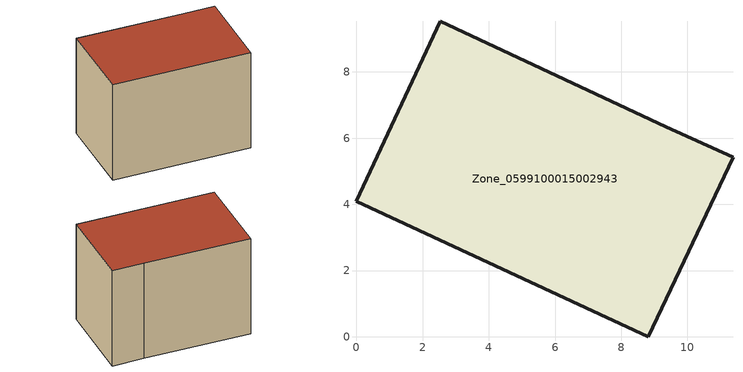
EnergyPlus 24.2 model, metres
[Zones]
Zone_0599100015002943
 floor ground (C_G): 11.38,5.42 8.82,0 0,4.09 2.52,9.53 9.35,6.34 z0.89
 wall outside (C_F): 9.35,6.34 2.52,9.53 0,4.09 8.82,0 11.38,5.42 9.35,6.34 z0.89:8.26
 roof outside (C_R): 8.82,0 11.38,5.42 9.35,6.34 2.52,9.53 0,4.09 z8.26
[BUILDING]
Pand.0599100015002943: North Axis=0; Terrain=City; Loads Convergence Tolerance Value=0.04; Temperature Convergence Tolerance Value=0.4; Solar Distribution=FullExterior; Maximum Number of Warmup Days=25; Minimum Number of Warmup Days=1
[Site:Location]
Rotterdam.The.Hague.AP_ZH_NLD Design_Conditions: Latitude=51.96; Longitude=4.45; Time Zone=1; Elevation=-4.5
[SITE:GROUNDTEMPERATURE:BUILDINGSURFACE]
18, 18, 18, 18, 18, 18, 18, 18, 18, 18, 18, 18
[MATERIAL] Thermal Absorptance=0.9; Solar Absorptance=0.7; Visible Absorptance=0.7
Name | Roughness | Thickness | Conductivity | Density | Specific Heat
G.TI.1946-1964 | MediumSmooth | 0.15 | 1 | 540 | 1210
F.TI.1946-1964 | Rough | 0.3 | 0.857143 | 1920 | 840
R.TI.1946-1964 | MediumRough | 0.2 | 0.277778 | 1500 | 1000
[CONSTRUCTION]
C_G: G.TI.1946-1964
C_F: F.TI.1946-1964
C_R: R.TI.1946-1964
[ZONE]
Zone_0599100015002943: Type=1; Multiplier=1; Ceiling Height=Autocalculate; Volume=Autocalculate; Floor Area=autocalculate; Part of Total Floor Area=Yes
[ZONEINFILTRATION:DESIGNFLOWRATE]
Infil_Zone_0599100015002943: Zone or ZoneList or Space or SpaceList=Zone_0599100015002943; Schedule=AlwaysOn; Design Flow Rate Calculation Method=Flow/Area; Flow Rate per Floor Area=0.003; Constant Term Coefficient=1; Temperature Term Coefficient=0; Velocity Term Coefficient=0; Velocity Squared Term Coefficient=0
[HVACTEMPLATE:ZONE:IDEALLOADSAIRSYSTEM]
Zone_0599100015002943: Maximum Heating Supply Air Temperature=50; Minimum Cooling Supply Air Temperature=13; Maximum Heating Supply Air Humidity Ratio=0.0156; Minimum Cooling Supply Air Humidity Ratio=0.0077; Heating Limit=NoLimit; Cooling Limit=NoLimit; Dehumidification Control Type=ConstantSensibleHeatRatio; Cooling Sensible Heat Ratio=0.7; Dehumidification Setpoint=60; Humidification Control Type=None; Humidification Setpoint=30; Outdoor Air Method=None; Outdoor Air Flow Rate per Person=0.00944; Outdoor Air Flow Rate per Zone Floor Area=0; Outdoor Air Flow Rate per Zone=0; Demand Controlled Ventilation Type=None; Outdoor Air Economizer Type=NoEconomizer; Heat Recovery Type=None; Sensible Heat Recovery Effectiveness=0.7; Latent Heat Recovery Effectiveness=0.65
[ZONECONTROL:THERMOSTAT]
ThermostatControl_Zone_0599100015002943: Zone or ZoneList=Zone_0599100015002943; Control Type Schedule=DualSetpointControlType; Control 1=Thermostat_Zone_0599100015002943; Temperature Difference Between Cutout And Setpoint=0
[THERMOSTATSETPOINT:DUALSETPOINT]
Thermostat_Zone_0599100015002943: Heating Setpoint Temperature Schedule=HeatingSetpoint_Zone_0599100015002943; Cooling Setpoint Temperature Schedule=CoolingSetpoint_Zone_0599100015002943
[SCHEDULE:COMPACT]
HeatingSetpoint_Zone_0599100015002943: Through: 12/31, For: AllDays, Until: 24:00, 21
CoolingSetpoint_Zone_0599100015002943: Through: 12/31, For: AllDays, Until: 24:00, 24
DualSetpointControlType: Through: 12/31, For: AllDays, Until: 24:00, 4
AlwaysOn: Through: 12/31, For: AllDays, Until: 24:00, 1
